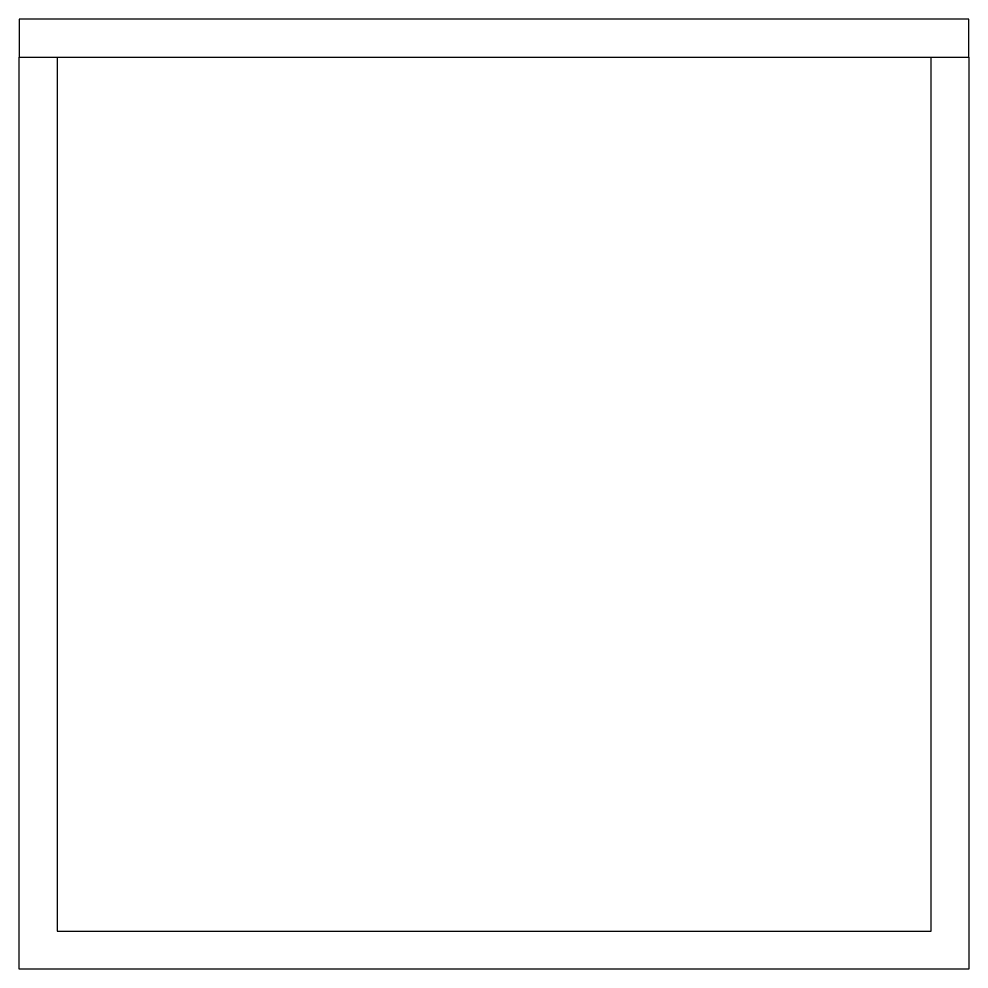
# Model space of a CAD drawing. Header units: metres. Extents: x -0.075 to 0.075, y -0.15 to 0.
import ezdxf

# ---------------------------------------------------------------- set-up
doc = ezdxf.new("R2010")
doc.units = ezdxf.units.M
doc.layers.add('3D_Kabelkanal_XS_Plastic01', color=253, linetype='Continuous')

msp = doc.modelspace()

# ---------------------------------------------------------------- linework, layer by layer
at = {"layer": '3D_Kabelkanal_XS_Plastic01'}
for points in [[(-0.075, 0), (-0.075, -0.006), (0.075, -0.006), (0.075, 0), (-0.075, 0)], [(-0.069, -0.006), (-0.069, -0.144), (0.069, -0.144), (0.069, -0.006), (0.075, -0.006), (0.075, -0.15), (-0.075, -0.15), (-0.075, -0.006), (-0.069, -0.006)]]:
    msp.add_lwpolyline(points, dxfattribs=at)

doc.saveas('drawing.dxf')
